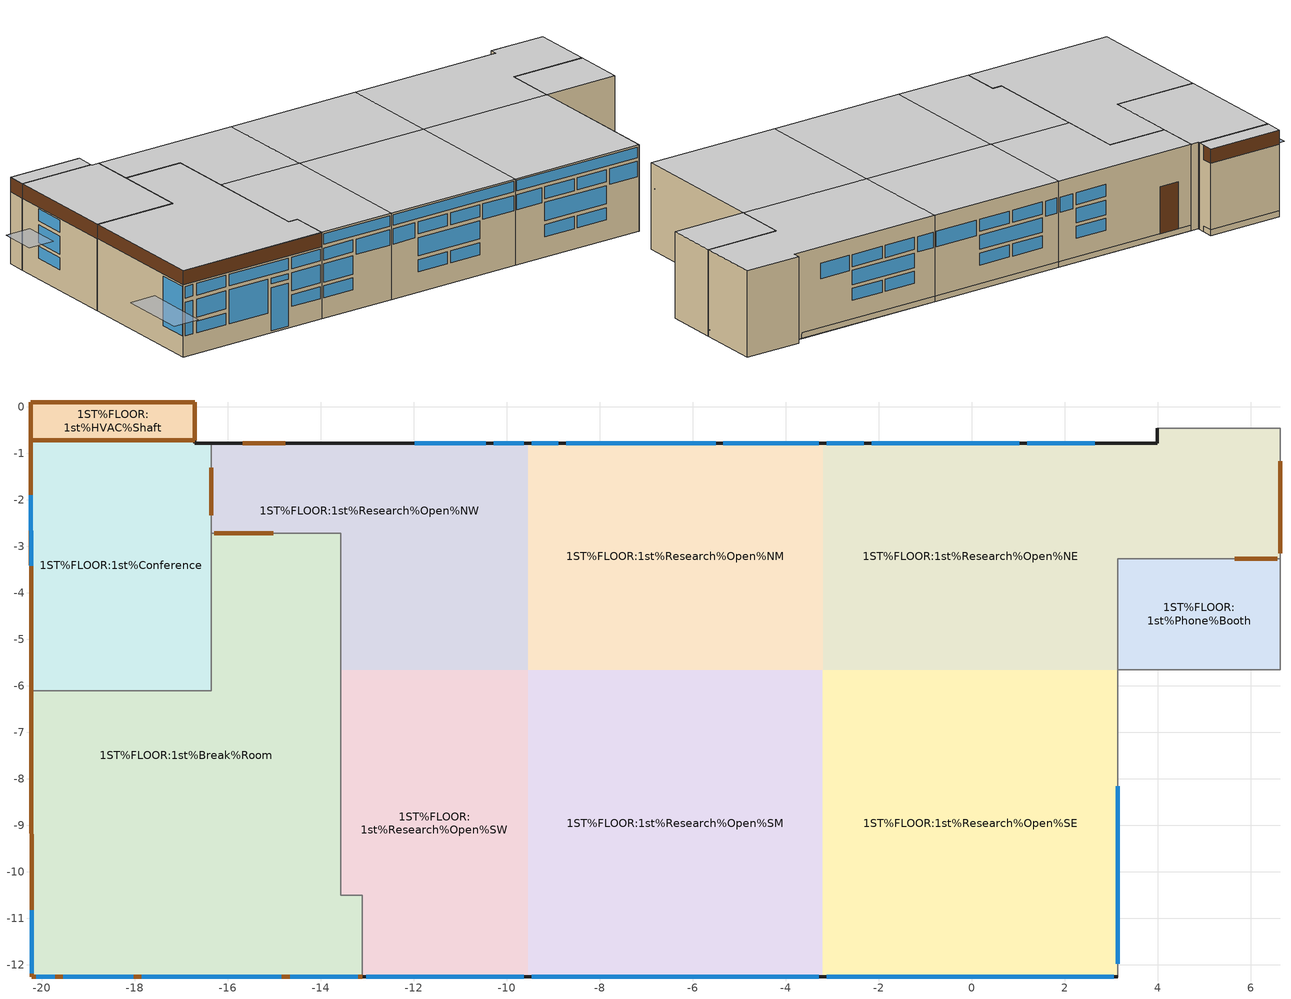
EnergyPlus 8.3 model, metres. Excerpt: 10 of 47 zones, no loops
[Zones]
1ST%FLOOR:1st%Conference
 floor to 1st%Plenvm:1st%Plenvm (4): -16.36,-6.1 -20.23,-6.1 -20.24,-0.71 -16.71,-0.71 -16.71,-0.78 -16.36,-0.78 z0.51
 wall outside (extWall_heavy_ashrae901_2013_zone5): -20.24,-0.71 -20.23,-6.1 / -16.36,-0.78 -16.71,-0.78 -16.71,-0.71 z0.51:4.42
 wall to 1ST%FLOOR:1st%HVAC%Shaft (17): -16.71,-0.71 -20.24,-0.71 z0.51:4.42
 wall to 1ST%FLOOR:1st%Break%Room (21): -20.23,-6.1 -16.36,-6.1 z0.51:4.42
 wall to 1ST%FLOOR:1st%Break%Room (23): -16.36,-6.1 -16.36,-2.72 z0.51:4.42
 wall to 1ST%FLOOR:1st%Research%Open%NW (23): -16.36,-2.72 -16.36,-0.78 z0.51:4.42
 window (ext_win_ashrae901_zone5): -20.23,-1.89 -20.23,-3.42 z3.14:3.69; -20.23,-1.89 -20.23,-3.42 z1.44:1.99; -20.23,-1.89 -20.23,-3.42 z2.15:2.98
 door (19): -20.24,-0.71 -20.23,-6.1 z3.77:4.42
 door inside (25): -16.36,-2.33 -16.36,-1.31 z0.81:3.24
 ceiling to 2nd%Plenvm:2nd%Plenvm%False (5): -20.23,-6.1 -16.36,-6.1 -16.36,-0.78 -16.71,-0.78 -16.71,-0.71 -20.24,-0.71 z4.42
1ST%FLOOR:1st%Research%Open%NE
 floor outside (27): 3.91,-3.26 3.52,-3.26 3.52,-0.78 3.91,-0.78 z0.51
 floor to 1st%Plenvm:1st%Plenvm (4): 3.14,-5.65 -3.2,-5.65 -3.2,-0.78 3.52,-0.78 3.52,-3.26 3.14,-3.26 z0.51
 floor ground (groundfloor_ashrae901_2013_zone5): 6.63,-3.26 3.91,-3.26 3.91,-0.78 3.99,-0.78 3.99,-0.45 6.63,-0.45 z0.51
 wall outside (extWall_heavy_ashrae901_2013_zone5): 3.99,-0.45 3.99,-0.78 z0.51:4.42; 3.99,-0.78,0.51 3.61,-0.78,0.51 3.61,-0.78,0.77 -3.2,-0.78,0.77 -3.2,-0.78,4.42 3.99,-0.78,4.42
 wall to 1ST%FLOOR:1st%Lobby (21): 6.63,-3.26 6.63,-0.45 3.99,-0.45 z0.51:4.42
 wall ground (extWall_heavy_ashrae901_2013_zone5): 3.61,-0.78 -3.2,-0.78 z0.51:0.77
 wall to 1ST%FLOOR:1st%Phone%Booth (23): 3.14,-5.65 3.14,-3.26 z0.51:4.42
 wall to 1ST%FLOOR:1st%Phone%Booth (31): 3.14,-3.26 6.63,-3.26 z0.51:4.42
 window (ext_win_ashrae901_zone5): 2.64,-0.78 1.19,-0.78 / -2.32,-0.78 -3.12,-0.78 z2.98:3.68; 1.02,-0.78 -0.5,-0.78 / -0.67,-0.78 -2.16,-0.78 z3.13:3.68; -0.67,-0.78 -2.16,-0.78 / 1.02,-0.78 -0.5,-0.78 z1.6:2.15; 1.02,-0.78 -2.16,-0.78 z2.31:2.97
 door inside (25): 6.63,-3.15 6.63,-1.17 / 5.66,-3.26 6.57,-3.26 z0.81:3.24
 ceiling to 2nd%Plenvm:2nd%Plenvm%False (5): -3.2,-5.65 3.14,-5.65 3.14,-3.26 6.63,-3.26 6.63,-0.45 3.99,-0.45 3.99,-0.78 -3.2,-0.78 z4.42
1ST%FLOOR:1st%HVAC%Shaft
 floor to 1st%Plenvm:1st%Plenvm (6): -16.71,-0.71 -20.24,-0.71 -20.24,0.11 -16.71,0.11 z0.51
 wall outside (extWall_heavy_ashrae901_2013_zone5): -16.71,0.11 -20.24,0.11 z0.77:4.42; -20.24,0.11 -20.24,-0.71 z0.51:4.42; -16.71,-0.71,0.51 -16.71,-0.39,0.51 -16.71,-0.39,0.77 -16.71,0.11,0.77 -16.71,0.11,4.42 -16.71,-0.71,4.42
 wall ground (extWall_heavy_ashrae901_2013_zone5): -16.71,-0.39 -16.71,0.11 -20.24,0.11 z0.51:0.77
 door inside (7): -16.71,-0.71 -20.23,-0.71 -20.23,0.11 -16.71,0.11 z0.51
 door (49): -16.71,-0.39 -16.71,0.11 / -16.71,0.11 -20.23,0.11 / -20.24,0.11 -20.24,-0.71 z3.77:4.42
 ceiling to 2nd%Plenvm:2nd%Plenvm%False (5): -20.24,-0.71 -16.71,-0.71 -16.71,0.11 -20.24,0.11 z4.42
1ST%FLOOR:1st%Research%Open%NW
 floor to 1st%Plenvm:1st%Plenvm (4): -9.55,-5.65 -13.57,-5.65 -13.57,-2.72 -16.36,-2.72 -16.36,-0.78 -9.55,-0.78 z0.51
 wall outside (extWall_heavy_ashrae901_2013_zone5): -9.55,-0.78,0.77 -16.32,-0.78,0.77 -16.32,-0.78,0.51 -16.36,-0.78,0.51 -16.36,-0.78,4.42 -9.55,-0.78,4.42
 wall ground (extWall_heavy_ashrae901_2013_zone5): -9.55,-0.78 -16.32,-0.78 z0.51:0.77
 wall to 1ST%FLOOR:1st%Break%Room (21): -16.36,-2.72 -13.57,-2.72 -13.57,-5.65 z0.51:4.42
 window (ext_win_ashrae901_zone5): -10.45,-0.78 -11.97,-0.78 z3.13:3.68; -10.45,-0.78 -11.97,-0.78 z1.6:2.15; -10.45,-0.78 -11.97,-0.78 z2.31:2.97; -9.64,-0.78 -10.28,-0.78 z2.98:3.68
 door (57): -14.76,-0.78 -15.67,-0.78 z0.77:2.9
 door inside (7): -16.3,-2.72 -15.02,-2.72 z0.81:3.25
 ceiling to 2nd%Plenvm:2nd%Plenvm%False (5): -13.57,-5.65 -9.55,-5.65 -9.55,-0.78 -16.36,-0.78 -16.36,-2.72 -13.57,-2.72 z4.42
1ST%FLOOR:1st%Research%Open%NM
 floor to 1st%Plenvm:1st%Plenvm (4): -3.2,-5.65 -9.55,-5.65 -9.55,-0.78 -3.2,-0.78 z0.51
 wall outside (extWall_heavy_ashrae901_2013_zone5): -3.2,-0.78 -9.55,-0.78 z0.77:4.42
 wall ground (extWall_heavy_ashrae901_2013_zone5): -3.2,-0.78 -9.55,-0.78 z0.51:0.77
 window (ext_win_ashrae901_zone5): -5.51,-0.78 -7.03,-0.78 / -7.2,-0.78 -8.72,-0.78 z3.13:3.68; -5.51,-0.78 -7.03,-0.78 / -7.2,-0.78 -8.72,-0.78 z1.6:2.15; -5.51,-0.78 -8.72,-0.78 z2.31:2.97; -3.29,-0.78 -5.34,-0.78 / -8.89,-0.78 -9.47,-0.78 z2.98:3.68
 ceiling to 2nd%Plenvm:2nd%Plenvm%False (5): -9.55,-5.65 -3.2,-5.65 -3.2,-0.78 -9.55,-0.78 z4.42
1ST%FLOOR:1st%Break%Room
 floor to 1st%Plenvm:1st%Plenvm (10): -13.11,-12.26 -20.22,-12.26 -20.23,-6.1 -16.36,-6.1 -16.36,-2.72 -13.57,-2.72 -13.57,-10.5 -13.11,-10.5 z0.51
 wall outside (extWall_heavy_ashrae901_2013_zone5): -20.23,-6.1 -20.22,-12.26 -13.11,-12.26 z0.51:4.42
 wall to 1ST%FLOOR:1st%Research%Open%SW (21): -13.11,-12.26 -13.11,-10.5 -13.57,-10.5 -13.57,-5.65 z0.51:4.42
 window (ext_win_ashrae901_zone5): -20.22,-10.82 -20.22,-12.17 z1.45:3.7; -19.54,-12.26 -18.03,-12.26 z1.45:1.98; -19.54,-12.26 -18.03,-12.26 z2.16:2.98; -15.7,-12.26 -14.85,-12.26 z0.61:2.55; -14.66,-12.26 -13.21,-12.26 / -17.85,-12.26 -14.85,-12.26 / -20.12,-12.26 -19.72,-12.26 / -19.54,-12.26 -18.03,-12.26 z3.16:3.69; -14.66,-12.26 -13.21,-12.26 z2.17:2.98; -14.66,-12.26 -13.21,-12.26 z1.46:1.98; -17.85,-12.26 -15.89,-12.26 z1.45:2.98; -15.7,-12.26 -14.85,-12.26 z2.74:2.98; -20.12,-12.26 -19.72,-12.26 z1.46:2.98
 door (19): -20.23,-6.1 -20.22,-12.26 / -20.22,-12.26 -13.11,-12.26 z3.78:4.42
 ceiling to 2nd%Plenvm:2nd%Plenvm%False (5): -20.22,-12.26 -13.11,-12.26 -13.11,-10.5 -13.57,-10.5 -13.57,-2.72 -16.36,-2.72 -16.36,-6.1 -20.23,-6.1 z4.42
1ST%FLOOR:1st%Phone%Booth
 floor outside (27): 6.63,-3.71 3.52,-3.71 3.52,-3.26 3.91,-3.26 3.91,-3.33 6.63,-3.33 z0.51
 floor to 1st%Plenvm:1st%Plenvm (4): 6.63,-5.65 3.14,-5.65 3.14,-3.26 3.52,-3.26 3.52,-3.71 6.63,-3.71 z0.51
 floor ground (groundfloor_ashrae901_2013_zone5): 6.63,-3.33 3.91,-3.33 3.91,-3.26 6.63,-3.26 z0.51
 wall to 1ST%FLOOR:1st%Volunteer%Area (22): 3.14,-5.65 6.63,-5.65 6.63,-3.26 z0.51:4.42
 ceiling to 2nd%Plenvm:2nd%Plenvm%False (5): 3.14,-5.65 6.63,-5.65 6.63,-3.26 3.14,-3.26 z4.42
1ST%FLOOR:1st%Research%Open%SW
 floor to 1st%Plenvm:1st%Plenvm (4): -9.55,-12.26 -13.11,-12.26 -13.11,-10.5 -13.57,-10.5 -13.57,-5.65 -9.55,-5.65 z0.51
 wall outside (extWall_heavy_ashrae901_2013_zone5): -13.11,-12.26 -9.55,-12.26 z0.51:4.42
 window (ext_win_ashrae901_zone5): -13.03,-12.26 -11.53,-12.26 z3.15:3.7; -13.03,-12.26 -11.53,-12.26 z1.45:1.99; -13.03,-12.26 -11.53,-12.26 z2.16:2.99; -13.03,-12.26 -9.64,-12.26 z3.87:4.34; -11.36,-12.26 -9.64,-12.26 z3:3.7
 ceiling to 2nd%Plenvm:2nd%Plenvm%False (5): -13.11,-12.26 -9.55,-12.26 -9.55,-5.65 -13.57,-5.65 -13.57,-10.5 -13.11,-10.5 z4.42
1ST%FLOOR:1st%Research%Open%SM
 floor to 1st%Plenvm:1st%Plenvm (4): -3.2,-12.26 -9.55,-12.26 -9.55,-5.65 -3.2,-5.65 z0.51
 wall outside (extWall_heavy_ashrae901_2013_zone5): -9.55,-12.26 -3.2,-12.26 z0.51:4.42
 window (ext_win_ashrae901_zone5): -8.17,-12.26 -6.67,-12.26 / -6.51,-12.26 -5.03,-12.26 z1.44:1.99; -8.17,-12.26 -5.03,-12.26 z2.15:2.99; -8.17,-12.26 -6.67,-12.26 / -6.51,-12.26 -5.03,-12.26 z3.15:3.7; -9.47,-12.26 -3.29,-12.26 z3.87:4.34; -4.86,-12.26 -3.29,-12.26 / -9.47,-12.26 -8.34,-12.26 z3.01:3.7
 ceiling to 2nd%Plenvm:2nd%Plenvm%False (5): -9.55,-12.26 -3.2,-12.26 -3.2,-5.65 -9.55,-5.65 z4.42
1ST%FLOOR:1st%Research%Open%SE
 floor to 1st%Plenvm:1st%Plenvm (4): 3.14,-12.26 -3.2,-12.26 -3.2,-5.65 3.14,-5.65 z0.51
 wall outside (extWall_heavy_ashrae901_2013_zone5): -3.2,-12.26 3.14,-12.26 z0.51:4.42
 wall to 1ST%FLOOR:1st%Volunteer%Area (22): 3.14,-12.26 3.14,-5.65 z0.51:4.42
 window inside (1006): 3.14,-11.98 3.14,-8.16 z3.31:3.94
 window (ext_win_ashrae901_zone5): -1.68,-12.26 -0.18,-12.26 / -0.01,-12.26 1.47,-12.26 z1.44:1.99; -1.68,-12.26 1.47,-12.26 z2.15:2.99; -1.68,-12.26 -0.18,-12.26 / -0.01,-12.26 1.47,-12.26 z3.15:3.7; 1.63,-12.26 3.06,-12.26 / -3.12,-12.26 -1.84,-12.26 z3.01:3.7; -3.12,-12.26 3.06,-12.26 z3.87:4.34
 ceiling to 2nd%Plenvm:2nd%Plenvm%False (5): -3.2,-12.26 3.14,-12.26 3.14,-5.65 -3.2,-5.65 z4.42
shading: -20.62,-3.5 -21.85,-3.5 -21.85,-1.82 -20.62,-1.82 z2.87; -20.6,-13.87 -21.83,-13.87 -21.83,-10.74 -20.61,-10.74 z2.87
[Building]
Building: North Axis {deg}=0; Terrain=Suburbs; Loads Convergence Tolerance Value=0.4; Temperature Convergence Tolerance Value {deltaC}=0.4; Solar Distribution=FullExterior; Maximum Number of Warmup Days=25; Minimum Number of Warmup Days=6
[Site:Location]
Phipps_CSL_Building: Latitude {deg}=40.5; Longitude {deg}=-80.22; Time Zone {hr}=-5; Elevation {m}=373
[SizingPeriod:DesignDay] Day of Month=15; Dry-Bulb Temperature Range Modifier Type=DefaultMultipliers; Humidity Condition Type=Wetbulb; Barometric Pressure {Pa}=96923.6; Wind Direction {deg}=0; Rain Indicator=No; Snow Indicator=No; Solar Model Indicator=ASHRAEClearSky; ASHRAE Clear Sky Optical Depth for Beam Irradiance (taub)=0; ASHRAE Clear Sky Optical Depth for Diffuse Irradiance (taud)=0
Name | Month | Day Type | Maximum Dry-Bulb Temperature {C} | Daily Dry-Bulb Temperature Range {deltaC} | Wetbulb or DewPoint at Maximum Dry-Bulb {C} | Wind Speed {m/s} | Daylight Saving Time Indicator | Sky Clearness
Summer Design Day in Phipps_CSL_Building | 7 | SummerDesignDay | 31.7 | 10.5 | 22.5 | 0 | Yes | 0.98
Winter Design Day in Phipps_CSL_Building | 1 | WinterDesignDay | -16.8 | 0 | -16.8 | 12.7 | No | 0
[Site:GroundTemperature:BuildingSurface]
14, 14, 14, 14, 14, 14, 14, 14, 14, 14, 14, 14
[Site:GroundTemperature:Deep]
14.89, 14.89, 14.89, 14.89, 14.89, 14.89, 14.89, 14.89, 14.89, 14.89, 14.89, 14.89
[Site:GroundReflectance]
0.2, 0.2, 0.2, 0.2, 0.2, 0.2, 0.2, 0.2, 0.2, 0.2, 0.2, 0.2
[Site:GroundReflectance:SnowModifier]
1, 1
[Material]
Name | Roughness | Thickness {m} | Conductivity {w/m-K} | Density {kg/m3} | Specific Heat {J/kg-K} | Thermal Emittance | Solar Absorptance | Visible Absorptance | Conductivity {W/m-K} | Thermal Absorptance
Brickwork Outer Leaf_0.105 | Rough | .105 | 0.84 | 1700 | 800 | 0.9 | 0.7 | 0.7
XPS Extruded Polystyrene  - CO2 Blowing_0.1035 | Rough | .1035 | 0.034 | 35 | 1400 | 0.9 | 0.6 | 0.6
Concrete Block (Heavyweight)_0.15 | Rough | .15 | 1.63 | 2300 | 1000 | 0.9 | 0.6 | 0.6
6 in. Concrete at R-0.0625/in (NW 145 lb/ft3 solid concrete)_0.1524 | Rough | .1524 | 2.27 | 2321.4 | 837.36 | 0.9 | 0.7 | 0.7
R-20 board Insulation (Glass fiber board)_0.1268 | Rough | .1268 | 0.036 | 160 | 840 | 0.9 | 0.7 | 0.7
Gypsum Plastering_0.013 | Rough | .013 | 0.4 | 1000 | 1000 | 0.9 | 0.5 | 0.5
3_1_10014 | Rough | 0.003 |  | 288 | 1380 |  | 0.7 | 0.7 | 0.06 | 0.9
3_2_10013 | Rough | 0.0381 |  | 1200 | 1000 |  | 0.7 | 0.7 | 0.38 | 0.9
5_1_10007 | Rough | 0.1397 |  | 2240 | 836.8 |  | 0.7 | 0.7 | 1.311 | 0.9
7_1_400 | Rough | 0.2 |  | 12 | 840 |  | 0.7 | 0.7 | 0.1 | 0.9
11_1_10005 | Rough | 0.5 |  | 1840 | 840 |  | 0.29 | 0.29 | 0.36 | 0.9
11_2_10006 | MediumRough | 0.0508 |  | 265 | 836.8 |  | 0.7 | 0.7 | 0.049 | 0.9
13_5_10001 | Smooth | 0.0159 |  | 784.9 | 830 |  | 0.92 | 0.92 | 0.16 | 0.9
19_1_10004 | Rough | 0.0254 |  | 544.62 | 1210 |  | 0.78 | 0.78 | 0.11 | 0.9
15_3_10006 | MediumRough | 0.0787 |  | 265 | 836.8 |  | 0.7 | 0.7 | 0.049 | 0.9
15_4_10008 | Smooth | 0.0159 |  | 784.9 | 830 |  | 0.92 | 0.92 | 0.14 | 0.9
17_1_10001 | Smooth | 0.0254 |  | 784.9 | 830 |  | 0.92 | 0.92 | 0.16 | 0.9
17_2_10002 | Rough | 0.0254 |  | 240 | 1260 |  | 0.6 | 0.6 | 0.063 | 0.9
19_5_10009 | MediumRough | 0.4572 |  | 48.1 | 1380 |  | 0.7 | 0.7 | 0.039 | 0.9
21_2_10002 | Rough | 0.0762 |  | 240 | 1260 |  | 0.6 | 0.6 | 0.063 | 0.9
23_2_10002 | Rough | 0.1524 |  | 240 | 1260 |  | 0.6 | 0.6 | 0.063 | 0.9
25_1_108 | Rough | 0.035 |  | 700 | 2390 |  | 0.5 | 0.5 | 0.19 | 0.9
27_1_5 | Rough | 0.105 |  | 1700 | 800 |  | 0.7 | 0.7 | 0.84 | 0.9
27_2_103 | Rough | 0.1182 |  | 35 | 1400 |  | 0.6 | 0.6 | 0.034 | 0.9
27_3_11 | Rough | 0.1 |  | 1400 | 1000 |  | 0.6 | 0.6 | 0.51 | 0.9
27_4_66 | Rough | 0.013 |  | 1000 | 1000 |  | 0.5 | 0.5 | 0.4 | 0.9
31_2_6 | Rough | 0.115 |  | 1700 | 800 |  | 0.7 | 0.7 | 0.62 | 0.9
47_6_10010 | Smooth | 0.019 |  | 544 | 1210 |  | 0.92 | 0.92 | 0.12 | 0.9
55_3_10007 | Rough | 0.4572 |  | 2240 | 836.8 |  | 0.7 | 0.7 | 1.311 | 0.9
[Material:NoMass] Roughness=Rough; Thermal Absorptance=0.9; Solar Absorptance=0.7; Visible Absorptance=0.7
Name | Thermal Resistance {m2-K/W}
10_RVAL_2 | 0.009
17_RVAL_3; 19_RVAL_2; 49_RVAL_2 | 0.15
1_RVAL_1 | .2201375
[WindowMaterial:SimpleGlazingSystem]
ext_glazing_zone_5: U-Factor=2.16; Solar Heat Gain Coefficient=0.38; Visible Transmittance=0.418
[WindowMaterial:Glazing] Optical Data Type=SpectralAverage; Infrared Transmittance at Normal Incidence=0; Dirt Correction Factor for Solar and Visible Transmittance=1
Name | Thickness {m} | Solar Transmittance at Normal Incidence | Front Side Solar Reflectance at Normal Incidence | Back Side Solar Reflectance at Normal Incidence | Visible Transmittance at Normal Incidence | Front Side Visible Reflectance at Normal Incidence | Back Side Visible Reflectance at Normal Incidence | Front Side Infrared Hemispherical Emissivity | Back Side Infrared Hemispherical Emissivity | Conductivity {W/m-K}
2 | 0.003 | 0.837 | 0.075 | 0.075 | 0.898 | 0.081 | 0.081 | 0.84 | 0.84 | 0.9
40 | 0.003 | 0.63 | 0.19 | 0.22 | 0.85 | 0.056 | 0.079 | 0.84 | 0.1 | 0.9
49 | 0.00051 | 0.656 | 0.249 | 0.227 | 0.868 | 0.064 | 0.06 | 0.136 | 0.72 | 0.14
[WindowMaterial:Gas]
1024: Gas Type=Krypton; Thickness {m}=0.02
[Construction]
groundfloor_ashrae901_2013_zone5, 1_RVAL_1, R-20 board Insulation (Glass fiber board)_0.1268, 6 in. Concrete at R-0.0625/in (NW 145 lb/ft3 solid concrete)_0.1524
4: 3_2_10013, 3_1_10014
5; 6: 5_1_10007
7: 7_1_400
10: 3_2_10013, 10_RVAL_2
extWall_heavy_ashrae901_2013_zone5: Brickwork Outer Leaf_0.105, XPS Extruded Polystyrene  - CO2 Blowing_0.1035, Concrete Block (Heavyweight)_0.15, Gypsum Plastering_0.013
17: 17_1_10001, 17_2_10002, 17_RVAL_3, 13_5_10001
19: 19_1_10004, 19_RVAL_2, 15_3_10006, 15_4_10008, 19_5_10009, 13_5_10001
21; 22: 13_5_10001, 21_2_10002, 13_5_10001
23: 13_5_10001, 23_2_10002, 13_5_10001
25: 25_1_108
27: 27_1_5, 27_2_103, 27_3_11, 27_4_66
31: 27_4_66, 31_2_6, 27_4_66
49: 19_1_10004, 49_RVAL_2, 15_3_10006, 15_4_10008, 19_5_10009, 47_6_10010
57: 11_1_10005, 11_2_10006, 55_3_10007, 21_2_10002, 13_5_10001
ext_win_ashrae901_zone5: ext_glazing_zone_5
1006: 40, 1024, 2
[WindowProperty:FrameAndDivider] Frame Outside Projection {m}=0; Frame Inside Projection {m}=0; Frame Conductance {W/m2-K}=9.5; Ratio of Frame-Edge Glass Conductance to Center-Of-Glass Conductance=1; Frame Solar Absorptance=0.5; Frame Visible Absorptance=0.5; Frame Thermal Hemispherical Emissivity=0.9; Divider Type=DividedLite; Divider Outside Projection {m}=0; Divider Inside Projection {m}=0; Ratio of Divider-Edge Glass Conductance to Center-Of-Glass Conductance=1; Divider Thermal Hemispherical Emissivity=0.9; Outside Reveal Solar Absorptance=0.5; Inside Sill Depth {m}=0; Inside Sill Solar Absorptance=0.5; Inside Reveal Depth {m}=0; Inside Reveal Solar Absorptance=0.5
Name | Frame Width {m} | Divider Width {m} | Number of Horizontal Dividers | Number of Vertical Dividers | Divider Conductance {W/m2-K} | Divider Solar Absorptance | Divider Visible Absorptance
4 | 0.04 | 0.02 | 1 | 1 | 9.5 | 0.5 | 0.5
5 | 0.0635 | 0 | 0 | 0 | 0 | 0 | 0
6 | 0.0625 | 0 | 0 | 0 | 0 | 0 | 0
[ZoneMixing] Schedule=alwaysOn; Design Flow Rate Calculation Method=AirChanges/Hour; Air Changes per Hour {ACH}=1
Name | Zone | Source Zone | Delta Temperature | Delta Temperature\
sw2nwMix | 1ST%FLOOR:1ST%RESEARCH%OPEN%NW | 1ST%FLOOR:1ST%RESEARCH%OPEN%SW | 0
nw2swMix | 1ST%FLOOR:1ST%RESEARCH%OPEN%SW | 1ST%FLOOR:1ST%RESEARCH%OPEN%NW | 0
sw2smMix | 1ST%FLOOR:1ST%RESEARCH%OPEN%SM | 1ST%FLOOR:1ST%RESEARCH%OPEN%SW | 0
sm2swMix | 1ST%FLOOR:1ST%RESEARCH%OPEN%SW | 1ST%FLOOR:1ST%RESEARCH%OPEN%SM | 0
nw2nmMix | 1ST%FLOOR:1ST%RESEARCH%OPEN%NM | 1ST%FLOOR:1ST%RESEARCH%OPEN%NW | 0
nm2nwMix | 1ST%FLOOR:1ST%RESEARCH%OPEN%NW | 1ST%FLOOR:1ST%RESEARCH%OPEN%NM |  | 0
nm2smMix | 1ST%FLOOR:1ST%RESEARCH%OPEN%SM | 1ST%FLOOR:1ST%RESEARCH%OPEN%NM | 0
sm2nmMix | 1ST%FLOOR:1ST%RESEARCH%OPEN%NM | 1ST%FLOOR:1ST%RESEARCH%OPEN%SM | 0
nm2neMix | 1ST%FLOOR:1ST%RESEARCH%OPEN%NE | 1ST%FLOOR:1ST%RESEARCH%OPEN%NM | 0
ne2nmMix | 1ST%FLOOR:1ST%RESEARCH%OPEN%NM | 1ST%FLOOR:1ST%RESEARCH%OPEN%NE | 0
ne2seMix | 1ST%FLOOR:1ST%RESEARCH%OPEN%SE | 1ST%FLOOR:1ST%RESEARCH%OPEN%NE | 0
se2neMix | 1ST%FLOOR:1ST%RESEARCH%OPEN%NE | 1ST%FLOOR:1ST%RESEARCH%OPEN%SE | 0
sm2seMix | 1ST%FLOOR:1ST%RESEARCH%OPEN%SE | 1ST%FLOOR:1ST%RESEARCH%OPEN%SM | 0
se2smMix | 1ST%FLOOR:1ST%RESEARCH%OPEN%SM | 1ST%FLOOR:1ST%RESEARCH%OPEN%SE | 0
[Zone] Type=1; Multiplier=1; Ceiling Height {m}=Autocalculate; Floor Area {m2}=autocalculate; Zone Inside Convection Algorithm=TARP
Name | Volume {m3}
1ST%FLOOR:1st%Conference; 1ST%FLOOR:1st%Research%Open%NE; 1ST%FLOOR:1st%HVAC%Shaft; 1ST%FLOOR:1st%Research%Open%NW; 1ST%FLOOR:1st%Research%Open%NM; 1ST%FLOOR:1st%Break%Room; 1ST%FLOOR:1st%Research%Open%SW; 1ST%FLOOR:1st%Research%Open%SM; 1ST%FLOOR:1st%Research%Open%SE
1ST%FLOOR:1st%Phone%Booth | 31.5186
[RoomAirModelType] Room-Air Modeling Type=UnderFloorAirDistributionExterior; Air Temperature Coupling Strategy=Direct
Name | Zone
1ST%FLOOR:1st%Break%Room Air Model | 1ST%FLOOR:1st%Break%Room
1ST%FLOOR:1st%Conference Air Model | 1ST%FLOOR:1st%Conference
1ST%FLOOR:1st%Research%Open%SE Air Model | 1ST%FLOOR:1st%Research%Open%SE
1ST%FLOOR:1st%Research%Open%SM Air Model | 1ST%FLOOR:1st%Research%Open%SM
1ST%FLOOR:1st%Research%Open%SW Air Model | 1ST%FLOOR:1st%Research%Open%SW
1ST%FLOOR:1st%Research%Open%NE Air Model | 1ST%FLOOR:1st%Research%Open%NE
1ST%FLOOR:1st%Research%Open%NM Air Model | 1ST%FLOOR:1st%Research%Open%NM
1ST%FLOOR:1st%Research%Open%NW Air Model | 1ST%FLOOR:1st%Research%Open%NW
[RoomAirSettings:UnderFloorAirDistributionExterior] Number of Diffusers per Zone=autocalculate; Power per Plume {W}=autocalculate; Design Effective Area of Diffuser {m2}=autocalculate; Diffuser Slot Angle from Vertical {deg}=15; Thermostat Height {m}=1.2; Comfort Height {m}=1.1; Temperature Difference Threshold for Reporting {deltaC}=0.4; Floor Diffuser Type=LinearBarGrille; Transition Height {m}=1.7; Coefficient A in formula Kc = A*Gamma**B + C + D*Gamma + E*Gamma**2=autocalculate; Coefficient B in formula Kc = A*Gamma**B + C + D*Gamma + E*Gamma**2=autocalculate; Coefficient C in formula Kc = A*Gamma**B + C + D*Gamma + E*Gamma**2=autocalculate; Coefficient D in formula Kc = A*Gamma**B + C + D*Gamma + E*Gamma**2=autocalculate; Coefficient E in formula Kc = A*Gamma**B + C + D*Gamma + E*Gamma**2=autocalculate
1ST%FLOOR:1st%Break%Room; 1ST%FLOOR:1st%Conference; 1ST%FLOOR:1st%Research%Open%SE; 1ST%FLOOR:1st%Research%Open%SM; 1ST%FLOOR:1st%Research%Open%SW; 1ST%FLOOR:1st%Research%Open%NE; 1ST%FLOOR:1st%Research%Open%NM; 1ST%FLOOR:1st%Research%Open%NW
[People] Number of People Calculation Method=People; Fraction Radiant=0.3; Sensible Heat Fraction=AUTOCALCULATE; Activity Level Schedule=Activity Schedule; Carbon Dioxide Generation Rate {m3/s-W}=3.82E-8; Enable ASHRAE 55 Comfort Warnings=No; Mean Radiant Temperature Calculation Type=ZoneAveraged; Work Efficiency Schedule=Work efficiency; Clothing Insulation Calculation Method=ClothingInsulationSchedule; Clothing Insulation Schedule=Clothing Schedule; Air Velocity Schedule=AirVelocitySchedule; Thermal Comfort Model 1 Type=Fanger
Name | Zone or ZoneList | Number of People Schedule | Number of People
People 1ST%FLOOR:1st%Conference | 1ST%FLOOR:1st%Conference | StoCofOccpSch | 6
People 1ST%FLOOR:1st%Research%Open%NE | 1ST%FLOOR:1st%Research%Open%NE | StoOffOccpSch | 6
People 1ST%FLOOR:1st%HVAC%Shaft | 1ST%FLOOR:1st%HVAC%Shaft | alwaysZero | 0
People 1ST%FLOOR:1st%Research%Open%NW | 1ST%FLOOR:1st%Research%Open%NW | StoOffOccpSch | 6
People 1ST%FLOOR:1st%Research%Open%NM | 1ST%FLOOR:1st%Research%Open%NM | StoOffOccpSch | 6
People 1ST%FLOOR:1st%Break%Room | 1ST%FLOOR:1st%Break%Room | StoCofOccpSch | 4
People 1ST%FLOOR:1st%Phone%Booth | 1ST%FLOOR:1st%Phone%Booth | alwaysZero | 0
People 1ST%FLOOR:1st%Research%Open%SW | 1ST%FLOOR:1st%Research%Open%SW | StoOffOccpSch | 6
People 1ST%FLOOR:1st%Research%Open%SM | 1ST%FLOOR:1st%Research%Open%SM | StoOffOccpSch | 8
People 1ST%FLOOR:1st%Research%Open%SE | 1ST%FLOOR:1st%Research%Open%SE | StoOffOccpSch | 8
[Lights] Design Level Calculation Method=Watts/Area; Return Air Fraction=0; Fraction Radiant=0.42; Fraction Visible=0.18; Fraction Replaceable=1
Name | Zone or ZoneList | Schedule | Lighting Level {W} | Watts per Zone Floor Area {W/m2}
1ST%FLOOR:1st%Conference General lighting | 1ST%FLOOR:1st%Conference | weekdayOn | 291.8034 | 5.203
1ST%FLOOR:1st%Research%Open%NE General lighting | 1ST%FLOOR:1st%Research%Open%NE | pythonInteriorLighting | 485.1372 | 4.652
1ST%FLOOR:1st%Research%Open%NW General lighting | 1ST%FLOOR:1st%Research%Open%NW | pythonInteriorLighting | 299.6988 | 4.652
1ST%FLOOR:1st%Research%Open%NM General lighting | 1ST%FLOOR:1st%Research%Open%NM | pythonInteriorLighting | 370.8372 | 4.652
1ST%FLOOR:1st%Break%Room General lighting | 1ST%FLOOR:1st%Break%Room | pythonInteriorLighting | 666.068 | 4.927
1ST%FLOOR:1st%Phone%Booth General lighting | 1ST%FLOOR:1st%Phone%Booth | 1096 | 116.5122 | 5.203
1ST%FLOOR:1st%Research%Open%SW General lighting | 1ST%FLOOR:1st%Research%Open%SW | pythonInteriorLighting | 308.9076 | 4.652
1ST%FLOOR:1st%Research%Open%SM General lighting | 1ST%FLOOR:1st%Research%Open%SM | pythonInteriorLighting | 503.6352 | 4.652
1ST%FLOOR:1st%Research%Open%SE General lighting | 1ST%FLOOR:1st%Research%Open%SE | pythonInteriorLighting | 503.6352 | 4.652
[ElectricEquipment] Design Level Calculation Method=Watts/Area; Watts per Zone Floor Area {W/m2}=25; Fraction Latent=0; Fraction Radiant=0.2; Fraction Lost=0
Name | Zone or ZoneList | Schedule | Design Level {W}
1ST%FLOOR:1st%Conference Equipment 1 | 1ST%FLOOR:1st%Conference | StoCofEquiSch | 229.2741
1ST%FLOOR:1st%Research%Open%NE Equipment 1 | 1ST%FLOOR:1st%Research%Open%NE | StoOffEquiSch | 1131.99
1ST%FLOOR:1st%Research%Open%NW Equipment 1 | 1ST%FLOOR:1st%Research%Open%NW | StoOffEquiSch | 699.2972
1ST%FLOOR:1st%Research%Open%NM Equipment 1 | 1ST%FLOOR:1st%Research%Open%NM | StoOffEquiSch | 865.2868
1ST%FLOOR:1st%Break%Room Equipment 1 | 1ST%FLOOR:1st%Break%Room | StoCofEquiSch | 1280.9
1ST%FLOOR:1st%Research%Open%SW Equipment 1 | 1ST%FLOOR:1st%Research%Open%SW | StoOffEquiSch | 720.7844
1ST%FLOOR:1st%Research%Open%SM Equipment 1 | 1ST%FLOOR:1st%Research%Open%SM | StoOffEquiSch | 1175.15
1ST%FLOOR:1st%Research%Open%SE Equipment 1 | 1ST%FLOOR:1st%Research%Open%SE | StoOffEquiSch | 1175.15
[ZoneInfiltration:DesignFlowRate] Schedule=On; Design Flow Rate Calculation Method=AirChanges/Hour; Air Changes per Hour {1/hr}=1; Constant Term Coefficient=0.606; Temperature Term Coefficient=0.03636; Velocity Term Coefficient=0.1177; Velocity Squared Term Coefficient=0
Name | Zone or ZoneList | Design Flow Rate {m3/s}
1ST%FLOOR:1st%Conference Infiltration | 1ST%FLOOR:1st%Conference | 0.006722
1ST%FLOOR:1st%Research%Open%NE Infiltration | 1ST%FLOOR:1st%Research%Open%NE | 0.012919
1ST%FLOOR:1st%HVAC%Shaft Infiltration | 1ST%FLOOR:1st%HVAC%Shaft | 0.000908
1ST%FLOOR:1st%Research%Open%NW Infiltration | 1ST%FLOOR:1st%Research%Open%NW | 0.008054
1ST%FLOOR:1st%Research%Open%NM Infiltration | 1ST%FLOOR:1st%Research%Open%NM | 0.009966
1ST%FLOOR:1st%Break%Room Infiltration | 1ST%FLOOR:1st%Break%Room | 0.016523
1ST%FLOOR:1st%Phone%Booth Infiltration | 1ST%FLOOR:1st%Phone%Booth | 0.002627
1ST%FLOOR:1st%Research%Open%SW Infiltration | 1ST%FLOOR:1st%Research%Open%SW | 0.008302
1ST%FLOOR:1st%Research%Open%SM Infiltration | 1ST%FLOOR:1st%Research%Open%SM | 0.013535
1ST%FLOOR:1st%Research%Open%SE Infiltration | 1ST%FLOOR:1st%Research%Open%SE | 0.013535
[Exterior:Lights]
Exterior Facade Lighting: Schedule=calibratedExteriorLighting; Design Level {W}=2560; Control Option=ScheduleNameOnly
[Exterior:FuelEquipment]
ExteriorEquipment: Fuel Use Type=Electricity; Schedule=calibratedExteriorEquipment; Design Level {W}=1134.8
[Schedule:Compact]
AirVelocitySchedule: Any Number, Through: 12/31, For: AllDays, Until: 24:00, 0.137
On; alwaysOn: Through: 12/31, For: AllDays, Until: 24:00, 1
alwaysZero; Work efficiency; StoOffEquiSch; StoCofEquiSch: Through: 12/31, For: AllDays, Until: 24:00, 0
1096: Through: 31 Dec, For: Weekdays SummerDesignDay, Until: 07:00, 0, Until: 19:00, 1, Until: 24:00, 0, For: Weekends, Until: 24:00, 0, For: Holidays, Until: 24:00, 0, For: WinterDesignDay AllOtherDays, Until: 24:00, 0
weekdayOn: Through: 31 Dec, For: Weekdays SummerDesignDay, Until: 07:00, 0, Until: 20:00, 1, Until: 24:00, 0, For: Weekends, Until: 24:00, 0, For: Holidays, Until: 24:00, 0, For: WinterDesignDay AllOtherDays, Until: 24:00, 0
pythonInteriorLighting: Through: 4/1, For: Weekdays SummerDesignDay WinterDesignDay, Until: 09:00, .03125, Until: 15:00, .6, Until: 19:00, .4, Until: 23:00, .2, Until: 24:00, .14, For: AllOtherDays, Until: 09:00, .03125, Until: 16:00, .45, Until: 19:00, .4, Until: 23:00, .35, Until: 24:00, .2, Through: 9/30, For: Weekdays SummerDesignDay, Until: 08:00, .03125, Until: 09:00, .4, Until: 19:00, .9, Until: 21:00, .45, Until: 22:00, .45, Until: 23:00, .368, Until: 24:00, .09375, For: AllOtherDays, Until: 09:00, .03125, Until: 16:00, .6, Until: 19:00, .2, Until: 23:00, .12, Until: 24:00, .11, Through: 12/31, For: Weekdays SummerDesignDay WinterDesignDay, Until: 09:00, .03125, Until: 15:00, .6, Until: 19:00, .4, Until: 23:00, .2, Until: 24:00, .14, For: AllOtherDays, Until: 09:00, .03125, Until: 16:00, .45, Until: 19:00, .4, Until: 23:00, .35, Until: 24:00, .2
calibratedExteriorEquipment: Through: 3/1, For: Alldays, Until: 01:00, 0, Until: 17:00, .058566, Until: 24:00, .098586, Through: 5/1, For: Alldays, Until: 01:00, 0, Until: 17:00, .131516, Until: 24:00, .236985, Through: 6/1, For: Alldays, Until: 01:00, 0, Until: 17:00, .153093, Until: 24:00, .255154, Through: 7/1, For: Alldays, Until: 01:00, 0, Until: 17:00, .096582, Until: 24:00, .16097, Through: 8/1, For: Alldays, Until: 01:00, 0, Until: 17:00, .357559, Until: 24:00, .595931, Through: 9/1, For: Alldays, Until: 01:00, 0, Until: 17:00, .206521, Until: 24:00, .344202, Through: 10/1, For: Alldays, Until: 01:00, 0, Until: 17:00, .377081, Until: 24:00, .628468, Through: 11/1, For: Alldays, Until: 01:00, 0, Until: 17:00, .488047, Until: 24:00, .813412, Through: 12/1, For: Alldays, Until: 01:00, 0, Until: 17:00, .422289, Until: 24:00, .703815, Through: 12/31, For: Alldays, Until: 01:00, 0, Until: 17:00, .313378, Until: 24:00, .522296
calibratedExteriorLighting: Through: 2/1, For: Alldays, Until: 09:00, .143997, Until: 18:00, 0, Until: 19:00, .882763, Until: 23:00, .845141, Until: 24:00, .444511, Through: 3/1, For: Alldays, Until: 09:00, .119946, Until: 18:00, 0, Until: 19:00, .73532, Until: 23:00, .703982, Until: 24:00, .370268, Through: 4/1, For: Alldays, Until: 09:00, .105, Until: 18:00, 0, Until: 19:00, .646, Until: 23:00, .619, Until: 24:00, .326, Through: 5/1, For: Alldays, Until: 09:00, .083, Until: 18:00, 0, Until: 19:00, .508, Until: 23:00, .487, Until: 24:00, .256, Through: 6/1, For: Alldays, Until: 09:00, .072, Until: 18:00, 0, Until: 19:00, .444, Until: 23:00, .425, Until: 24:00, .224, Through: 7/1, For: Alldays, Until: 09:00, .055, Until: 18:00, 0, Until: 19:00, .336, Until: 23:00, .322, Until: 24:00, .169, Through: 8/1, For: Alldays, Until: 09:00, .058, Until: 18:00, 0, Until: 19:00, .355, Until: 23:00, .34, Until: 24:00, .179, Through: 9/1, For: Alldays, Until: 09:00, .078, Until: 18:00, 0, Until: 19:00, .476, Until: 23:00, .456, Until: 24:00, .24, Through: 10/1, For: Alldays, Until: 09:00, .107, Until: 18:00, 0, Until: 19:00, .658, Until: 23:00, .63, Until: 24:00, .331, Through: 11/1, For: Alldays, Until: 09:00, .101, Until: 18:00, 0, Until: 19:00, .622, Until: 23:00, .595, Until: 24:00, .313, Through: 12/1, For: Alldays, Until: 09:00, .124, Until: 18:00, 0, Until: 19:00, .76, Until: 23:00, .728, Until: 24:00, .383, Through: 12/31, For: Alldays, Until: 09:00, 0.136905, Until: 18:00, 0, Until: 19:00, 0.839286, Until: 23:00, 0.803517, Until: 24:00, .422619
ACTIVITY SCHEDULE: Through: 12/31, For: AllDays, Until: 24:00, 126
Clothing SCHEDULE: Through: 4/30, For: AllDays, Until: 24:00, 0.8, Through: 9/30, For: AllDays, Until: 24:00, 0.5, Through: 12/31, For: AllDays, Until: 24:00, 0.8
[Schedule:File] File=/home/48721_assg3/48721-Ass3-Part1/eplus-env/eplus_env/envs/eplus_models/csl_cycle/learning/idf/occp_schedule_file_10m.csv; Rows to Skip at Top=7; Number of Hours of Data=8760; Column Separator=Comma; Interpolate to Timestep=No; Minutes per Item=10
Name | Column Number
StoCofOccpSch | 4
StoOffOccpSch | 3
